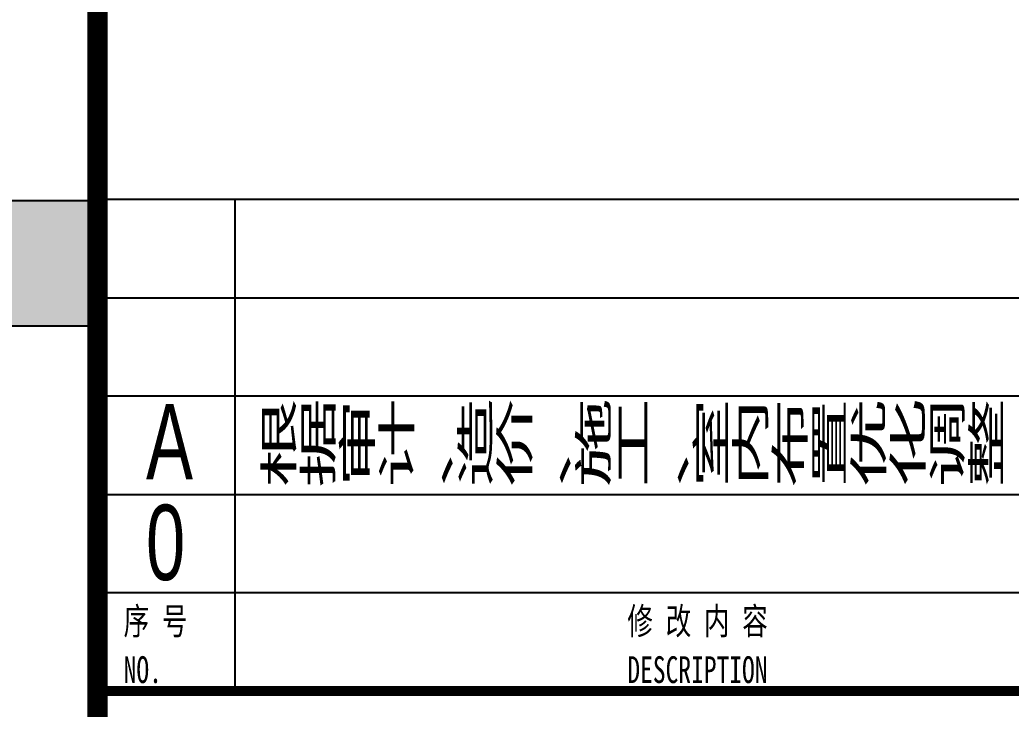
# Model space of a CAD drawing. Extents: x -8792 to 174344, y -43961 to 62816.
# Drawn here: x 7790 to 8738, y -8029 to -7370 of the extents above; entities that cross this region are included whole.
import ezdxf
from ezdxf.enums import TextEntityAlignment as Align
from ezdxf.xclip import XClip

# ---------------------------------------------------------------- set-up
doc = ezdxf.new("R2010")
doc.units = 0
doc.header["$LTSCALE"] = 50
doc.header["$XCLIPFRAME"] = 0
doc.linetypes.add('DOT2', pattern=[0.125, 0, -0.125])
for name, color, linetype in [('#填充层', 8, 'Continuous'), ('#结构边线+内凹外凸边线', 5, 'Continuous'), ('2017_11-sheet-LOGO$0$C-SHET-TTLB', 11, 'Continuous'), ('2017_11-sheet-R$0$C-SHET-TTLB', 11, 'Continuous'), ('2017_11-sheet-R2$0$C-SHET-TTLB', 11, 'Continuous'), ('A-FLOR-OTLN', 4, 'DOT2'), ('C-SHET-SHBD', 11, 'Continuous'), ('C-SHET-TTLB', 11, 'Continuous'), ('吊顶', 7, 'Continuous'), ('通-图框-文字', 4, 'Continuous')]:
    doc.layers.add(name, color=color, linetype=linetype)
doc.styles.add('2017_11-sheet-R2$0$SHEET-ECADI', font='', dxfattribs={"width": 0.7})
doc.styles.add('XD-2008', font='xd-hzs.shx', dxfattribs={"width": 0.7, "bigfont": 'xd-hztxt.shx'})
doc.styles.add('XD2008', font='@1romans.shx', dxfattribs={"width": 0.7, "bigfont": '!hztxt.shx'})
doc.styles.get('2017_11-sheet-R2$0$SHEET-ECADI').set_extended_font_data('SimHei')

# ---------------------------------------------------------------- blocks, each defined once
blk = doc.blocks.new('A$Cbd8d7c8c')
at = {"layer": 'A-FLOR-OTLN', "color": 8}
blk.add_lwpolyline([(-22721.25, -15689.87), (-43719.42, -33393.16, 0.413756), (-43991.61, -36560.98, 0.189672), (122158.17, -126683.04, 0.414786), (124666.02, -124719.49), (133885.17, -48361.88, 0.379931), (116453.25, -23207.95, 0.236452)], format="xyb", dxfattribs=at)
at = {"layer": '吊顶', "const_width": 3}
blk.add_lwpolyline([(36525.16, -42886.24, 0.056654), (31389.8, -41079.32), (30859.09, -40957.78, -0.112536), (21289.45, -36343.72, -0.028917), (3039.01, -19971.01, 0.413532), (-633.62, -19953.38), (-31397.94, -50352.84, 0.414781), (-31416.33, -54033.31, 0.170492), (123964.28, -129414.71, 0.412564), (126841.18, -127143.22), (136317.5, -48655.55, 1.269195), (87076.8, -54393.32)], format="xyb", dxfattribs=at)
blk = doc.blocks.new('ASDFDFBBBB')
at = {"layer": '#填充层', "ltscale": 10}
h = blk.add_hatch(dxfattribs=at)
h.set_pattern_fill('钢筋混凝土', color=256, scale=10)
h.set_pattern_definition([(45, (-4632.229, 2116.876), (-17.67767, 17.67767), []), (50, (-4632.23, 2116.876), (71.72602, -6.27521), [7.5, -82.5]), (355, (-4632.23, 2116.876), (-13.87513, 75.21921), [6, -66]), (100.4514, (-4626.25, 2116.35), (57.85094, 68.94395), [6.37402, -70.1142]), (46.1842, (-4632.23, 2136.88), (106.7241, -16.5519), [11.25, -123.75]), (96.6356, (-4623.33, 2135.5), (93.46627, 97.4118), [9.56103, -105.1713]), (351.1842, (-4632.23, 2136.88), (93.4662, 97.41186), [9, -99]), (21, (-4622.23, 2131.876), (59.6907, -40.26189), [7.5, -82.5]), (326, (-4622.23, 2131.876), (24.33153, 72.515), [6, -66]), (71.4514, (-4617.254, 2128.52), (84.02226, 32.25305), [6.37402, -70.1142]), (37.5, (-4632.229, 2116.876), (1.215986, 33.289385), [0, -65.2, 0, -67, 0, -66.25]), (7.5, (-4632.23, 2116.876), (26.306954, 39.44117), [0, -38.2, 0, -63.7, 0, -25.25]), (327.5, (-4654.529, 2116.876), (53.382244, -2.255487), [0, -25, 0, -78, 0, -103.5]), (317.5, (-4664.53, 2116.876), (58.31862, 10.0105), [0, -32.5, 0, -51.8, 0, -73.5])])
h.paths.add_polyline_path([(12250.06, -350.04), (-199.95, -350.04), (-199.95, -470.07), (12250.06, -470.07)])
h.paths.add_polyline_path([(12250.06, -300.07), (12250.06, -1100.07), (12650.06, -1100.07), (12650.06, -430.07), (16850.06, -430.07), (16850.06, -970.07), (17200.06, -970.07), (17200.06, -300.07)])
at = {"layer": '#结构边线+内凹外凸边线', "ltscale": 10}
blk.add_lwpolyline([(12250.06, -350.04), (-199.95, -350.04), (-199.95, -470.07), (12250.06, -470.07)], close=True, dxfattribs=at)
blk = doc.blocks.new('华东院_土建2018EcadiA3_2022_02-sheet-LOGO', base_point=(415.294, 161.488))
at = {"layer": '2017_11-sheet-LOGO$0$C-SHET-TTLB'}
blk.add_lwpolyline([(340.294, 194.014, 0.6, 0.6, 0), (415.262, 194.014, 0.9, 0.9, 0)], format="xyseb", dxfattribs=at)
blk = doc.blocks.new('华东院_土建2018EcadiA3_2021_06-sheet-R', base_point=(415, 5))
at = {"layer": '2017_11-sheet-R$0$C-SHET-TTLB'}
blk.add_blockref('华东院_土建2018EcadiA3_2022_02-sheet-LOGO', (415.294, 161.488), dxfattribs=at)
blk = doc.blocks.new('华东院_土建2018EcadiA0_2021_06-sheet-R2', base_point=(415, 5))
at = {"layer": '2017_11-sheet-R2$0$C-SHET-TTLB'}
for p, q in [((340, 321.379), (414.499, 321.379)), ((347.914, 321.379), (347.914, 292)), ((340, 315.495), (414.499, 315.495)), ((340, 309.632), (414.499, 309.632)), ((340, 303.748), (414.499, 303.748)), ((340, 297.885), (414.499, 297.885)), ((340, 292), (414.499, 292))]:
    blk.add_line(p, q, dxfattribs=at)
at = {"layer": '2017_11-sheet-R2$0$C-SHET-TTLB', "style": '2017_11-sheet-R2$0$SHEET-ECADI', "width": 0.7}
for s, p in [('序 号', (341.271, 295.378)), ('修 改 内 容', (371.391, 295.378)), ('NO.', (341.271, 292.474)), ('DESCRIPTION', (371.391, 292.474))]:
    blk.add_text(s, height=1.6, dxfattribs=at).set_placement(p)
blk = doc.blocks.new('A$Ce60f285c')
at = {"layer": '2017_11-sheet-R$0$C-SHET-TTLB'}
blk.add_line((345.294, 199.014), (419.793, 199.014), dxfattribs=at)
at = {"layer": 'C-SHET-TTLB'}
blk.add_lwpolyline([(345, 297, 1.2, 1.2, 0), (345, 10.011, 0.9, 0.9, 0)], format="xyseb", dxfattribs=at)
for name, p in [('华东院_土建2018EcadiA3_2021_06-sheet-R', (420, 10)), ('华东院_土建2018EcadiA0_2021_06-sheet-R2', (420.294, -87.986))]:
    blk.add_blockref(name, p, dxfattribs=at)
at = {"layer": 'C-SHET-SHBD', "ltscale": 10, "style": 'XD2008'}
for s, width, p in [('根据审计、造价、施工、室内布置优化调整', 0.55, (354.639, 211.355)), ('A', 0.7, (347.902, 211.658)), ('0', 0.7, (347.902, 205.64))]:
    blk.add_text(s, height=4.5, dxfattribs=dict(at, width=width)).set_placement(p)
at = {"layer": 'C-SHET-SHBD', "style": 'XD2008', "width": 0.7}
for tag, p in [('审定人', (345.736, 128.403)), ('设总', (345.736, 118.195)), ('审核人', (345.736, 107.963)), ('专业负责人', (345.736, 97.755)), ('校对人', (345.736, 87.546)), ('设计人', (345.736, 77.639))]:
    blk.add_attdef(tag, p, '', height=2.8, dxfattribs=at)
for tag, p in [('工程编号', (368.416, 27.046)), ('阶段', (404.414, 27.046)), ('专业', (404.414, 19.691))]:
    blk.add_attdef(tag, text='', height=3.5, dxfattribs=at).set_placement(p, align=Align.MIDDLE_CENTER)
at = {"layer": 'C-SHET-SHBD', "style": 'XD2008', "width": 0.7, "flags": 1}
blk.add_attdef('日期', text='', height=3.5, dxfattribs=at).set_placement((368.416, 13.426), align=Align.MIDDLE_CENTER)
at = {"layer": '通-图框-文字', "style": 'XD-2008', "width": 0.7}
for tag, p in [('建设单位', (383.408, 70.61)), ('项目名称', (383.282, 58.428))]:
    blk.add_attdef(tag, text='', height=5, dxfattribs=at).set_placement(p, align=Align.MIDDLE_CENTER)
blk = doc.blocks.new('A$C6049850a')
at = {"ltscale": 10}
blk.add_blockref('A$Ce60f285c', (0, 0), dxfattribs=at)

msp = doc.modelspace()

# ---------------------------------------------------------------- block references
at = {"ltscale": 10}
ref = msp.add_blockref('A$Cbd8d7c8c', (-20242.468, 78224.561), dxfattribs=at)
XClip(ref).set_block_clipping_path([(33737.5024453482, -58253.8739175466), (58527.5008306247, -28195.842069268)])
ref = msp.add_blockref('A$Cbd8d7c8c', (22321.982, 94074.685), dxfattribs=at)
XClip(ref).set_block_clipping_path([(76291.0063025201, -72283.9918497168), (103268.9259821397, -47877.3086105986)])
at = {"ltscale": 12}
ref = msp.add_blockref('ASDFDFBBBB', (16523.379, -7192.873), dxfattribs=dict(at, xscale=-1))
XClip(ref).set_block_clipping_path([(4357.7572503736, -3823.1708667884), (6968.1443472763, 1342.8291332118)])
ref = msp.add_blockref('ASDFDFBBBB', (14736.155, -7192.873), dxfattribs=dict(at, xscale=-1))
XClip(ref).set_block_clipping_path([(-715.4778529943, -3797.3053243063), (2511.2529271227, 1432.8291332118)])
ref = msp.add_blockref('ASDFDFBBBB', (19664.938, -7192.873), dxfattribs=dict(at, xscale=-1))
XClip(ref).set_block_clipping_path([(11800.9034438342, -3842.9944827884), (17026.5034438345, 748.8291332118)])

# ---------------------------------------------------------------- next in the draw order: block references
at = {"ltscale": 10, "xscale": 16, "yscale": 16, "zscale": 16}
msp.add_blockref('A$C6049850a', (2344.035, -11196.044), dxfattribs=at)

doc.saveas('drawing.dxf')
